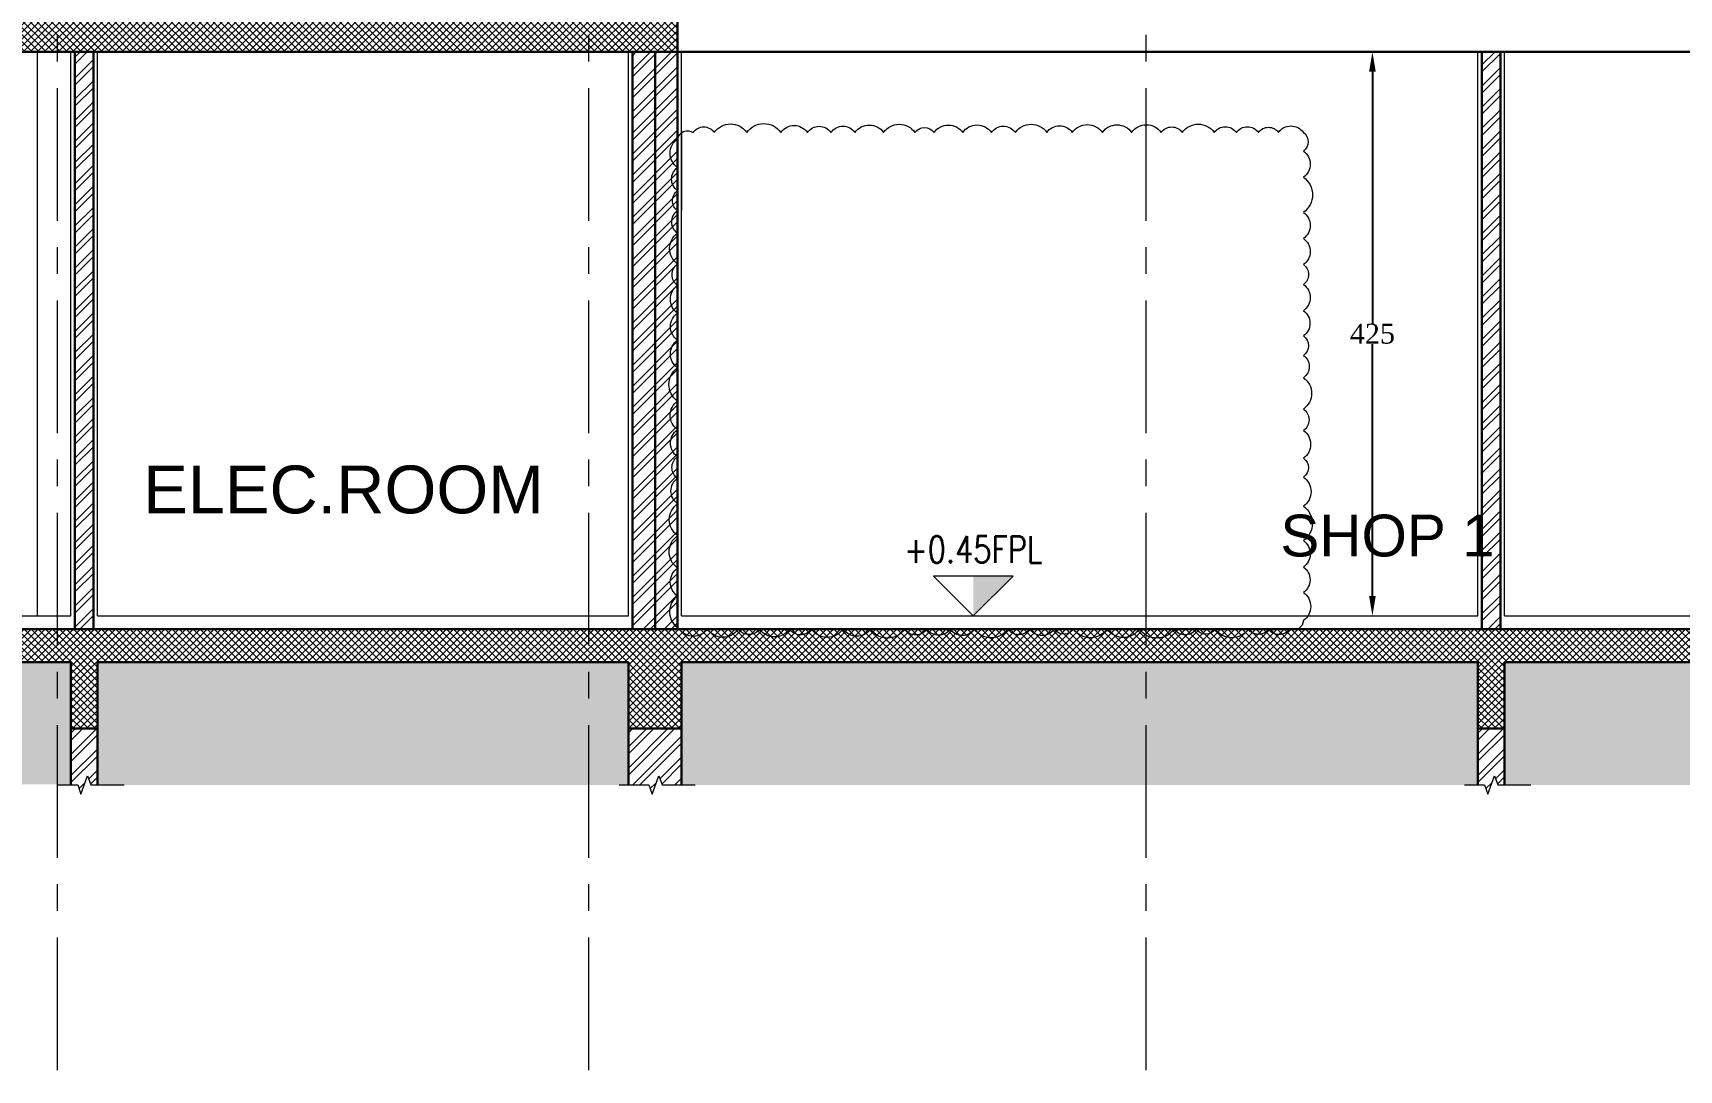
# Model space of a CAD drawing. Header units: millimetres. Extents: x -9083 to 924194, y -232449 to 321637.
# Drawn here: x 6100 to 18501, y 15352 to 23167 of the extents above; entities that cross this region are included whole.
import ezdxf
from ezdxf.enums import TextEntityAlignment as Align

# ---------------------------------------------------------------- set-up
doc = ezdxf.new("R2010")
doc.units = ezdxf.units.MM
doc.header["$LTSCALE"] = 400
doc.header["$MEASUREMENT"] = 0
doc.header["$PDMODE"] = 3
doc.linetypes.add('CENTER', pattern=[2, 1.25, -0.25, 0.25, -0.25])
doc.linetypes.add('CENTERX2', pattern=[4, 2.5, -0.5, 0.5, -0.5])
doc.layers.get('0').update_dxf_attribs({"lineweight": 0, "true_color": 0xff1414})
doc.layers.get('Defpoints').update_dxf_attribs({"color": 8, "lineweight": 5})
for name, color, linetype, lineweight in [('A-ANNO-DIMS', 134, 'Continuous', 9), ('ELEVATION WINDOW', 5, 'Continuous', 5), ('FINISH', 3, 'Continuous', 9), ('HATCH', 15, 'Continuous', 0), ('LEVELS', 251, 'Continuous', 5), ('REVC', 210, 'Continuous', 0), ('ROOMS DIMENSION', 3, 'Continuous', 5), ('WALL ELEVATION', 3, 'Continuous', 9), ('WALL PROPOSED', 255, 'Continuous', 30)]:
    doc.layers.add(name, color=color, linetype=linetype, lineweight=lineweight)
doc.layers.add('AXIES', color=7, linetype='CENTER', lineweight=0, true_color=0x949596)
doc.styles.add('Arial_1', font='arial.ttf', dxfattribs={"height": 300})
doc.styles.add('ROMAN', font='times.ttf')
doc.styles.add('ROMANS-TITLE', font='ROMANS.shx', dxfattribs={"width": 0.8})
doc.dimstyles.new('ELEV DIM', dxfattribs={"dimtxt": 150, "dimasz": 150, "dimexe": 0.06, "dimexo": 0.06, "dimgap": 0.03, "dimtad": 1, "dimtih": 1, "dimtoh": 1, "dimdec": 0, "dimlfac": 0.1, "dimzin": 13, "dimdsep": 46, "dimtxsty": 'ROMAN', "dimcen": 0.09, "dimdle": 0.06, "dimse1": 1, "dimse2": 1, "dimclrd": 256, "dimclre": 256, "dimclrt": 3, "dimadec": 0, "dimazin": 0, "dimtfac": 1, "dimtdec": 0, "dimtix": 1, "dimtmove": 2, "dimatfit": 3, "dimfxl": 0.06, "dimtolj": 1, "dimtzin": 0, "dimarcsym": 0})

# ---------------------------------------------------------------- blocks, each defined once
blk = doc.blocks.new('LVL-200')
at = {"color": 5, "ltscale": 800}
blk.add_line((-153071, 178428), (-152471, 178428), dxfattribs=at)
blk.add_lwpolyline([(-153371, 179028), (-152771, 178428), (-152171, 179028), (-153371, 179028)])
blk.add_solid([(-152771, 179028), (-152171, 179028), (-152771, 178428)])
at = {"ltscale": 800, "style": 'ROMANS-TITLE', "width": 0.8}
blk.add_attdef('FLOOR-LEVEL', text='', height=400, dxfattribs=at).set_placement((-152771, 179428), align=Align.MIDDLE)
blk = doc.blocks.new('*D846')
at = {"layer": 'Defpoints', "color": 0, "transparency": 16777216}
for p in [(16470, 23025), (16191, 18775), (16470, 18775)]:
    blk.add_point(p, dxfattribs=at)
at = {"layer": 'ROOMS DIMENSION', "lineweight": -2, "transparency": 16777216}
for p, q in [((16191, 22875), (16191, 20976)), ((16191, 18925), (16191, 20823))]:
    blk.add_line(p, q, dxfattribs=at)
at = {"layer": 'ROOMS DIMENSION', "transparency": 16777216}
for points in [[(16166, 22875), (16216, 22875), (16191, 23025)], [(16166, 18925), (16216, 18925), (16191, 18775)]]:
    blk.add_solid(points, dxfattribs=at)
at = {"layer": 'ROOMS DIMENSION', "color": 3, "transparency": 16777216, "insert": (16191, 20900), "char_height": 150, "attachment_point": 5, "style": 'ROMAN'}
blk.add_mtext('\\A1;425', dxfattribs=at)
blk = doc.blocks.new('rffghffr')
at = {"layer": 'AXIES', "linetype": 'CENTERX2'}
for p, q in [((6081680.8, 695783), (6081680.8, 714330.6)), ((6085684.3, 695783), (6085684.3, 714330.6)), ((6089882.5, 695783), (6089882.5, 714330.6))]:
    blk.add_line(p, q, dxfattribs=at)

msp = doc.modelspace()

# ---------------------------------------------------------------- hatches: boundary and pattern name
at = {"layer": 'HATCH'}
h = msp.add_hatch(dxfattribs=at)
h.set_pattern_fill('ANSI37', color=256, scale=300)
h.set_pattern_definition([(45, (279.48, -1283.142), (-26.516504, 26.516504), []), (135, (279.48, -1283.142), (-26.516504, -26.516504), [])])
h.paths.add_polyline_path([(50286.34392, 23424.37395), (50287.3371, 23424.37395), (50287.3371, 26674.37249), (50286.34507, 26674.37249)])
h.paths.add_polyline_path([(2216.33606, 23024.72366), (10956.33606, 23024.65629), (10956.33827, 23324.65909), (2216.33518, 23324.72333)])
h = msp.add_hatch(dxfattribs=at)
h.set_pattern_fill('ANSI32', color=256, scale=300)
h.set_pattern_definition([(45, (279.48, -493.15), (-79.54951, 79.54951), []), (45, (332.51, -493.15), (-79.54951, 79.54951), [])])
h.paths.add_polyline_path([(44156.34547, 23024.5683), (44016.34547, 23024.56954), (44016.34547, 18674.41283), (44156.34547, 18674.41159)])
h.paths.add_polyline_path([(38216.33606, 18674.45507), (38356.33606, 18674.45404), (38356.33606, 23024.71886), (38216.33606, 23024.71987)])
h.paths.add_polyline_path([(32916.33606, 18674.49376), (33056.33606, 18674.49274), (33056.33606, 23024.71886), (32916.33606, 23024.71987)])
h.paths.add_polyline_path([(22456.33606, 23024.71886), (22316.33606, 23024.71987), (22316.33606, 18674.57115), (22456.33606, 18674.57013)])
h.paths.add_polyline_path([(17016.33606, 18674.60984), (17156.33606, 18674.60882), (17156.33606, 23024.71886), (17016.33606, 23024.71987)])
h.paths.add_polyline_path([(10786.33606, 18674.65533), (10956.33606, 18674.65409), (10956.33606, 23024.71875), (10786.33606, 23024.71997)])
h.paths.add_polyline_path([(10786.33606, 23024.71875), (10616.33606, 23024.71997), (10616.33606, 18674.65657), (10786.33606, 18674.65533)])
h.paths.add_polyline_path([(6416.27911, 18674.68723), (6556.27911, 18674.68621), (6556.27911, 23024.71886), (6416.27911, 23024.71987)])
h.paths.add_polyline_path([(27616.335, 18674.53245), (27756.335, 18674.53143), (27756.33606, 23024.71886), (27616.33606, 23024.71987)])
h = msp.add_hatch(dxfattribs=at)
h.set_pattern_fill('ANSI37', color=256, scale=300)
h.set_pattern_definition([(45, (279.48, -443.147), (-26.516504, 26.516504), []), (135, (279.48, -443.147), (-26.516504, -26.516504), [])])
h.paths.add_polyline_path([(2216.33606, 18524.71573), (33.31556, 18524.7148), (-63.62449, 18444.66072), (292.12023, 18496.54471), (57.95721, 18389.88695), (57.95721, 18324.71665), (2186.34492, 18324.71665), (2186.34492, 17924.71833), (2386.34492, 17924.71833), (2386.34492, 18424.71687), (6386.28797, 18424.68987), (6386.28797, 17924.71833), (6586.28797, 17924.71833), (6586.28797, 18424.68841), (10586.34492, 18424.66064), (10586.34492, 17924.71833), (10986.34492, 17924.71833), (10986.34492, 18424.65918), (16986.34492, 18424.62999), (16986.34492, 17924.68815), (17186.34492, 17924.68815), (17186.34492, 18424.62853), (18486.34392, 18424.59933), (22286.34492, 18424.56867), (22286.34492, 17924.62776), (22486.34492, 17924.62776), (22486.34492, 18424.56721), (27586.34492, 18424.538), (27586.34492, 17924.71833), (27786.34492, 17924.71833), (27786.34492, 18424.53654), (32886.34492, 18424.50734), (32886.34492, 17924.56737), (33086.34492, 17924.56737), (33086.34492, 18424.50588), (38186.34492, 18424.47668), (38186.34492, 17924.53718), (38386.34492, 17924.53718), (38386.34492, 18424.47522), (43986.34492, 18424.41535), (43986.34492, 17924.47679), (44186.34492, 17924.47679), (44186.34492, 18424.41389), (47886.34392, 18424.38469), (48086.34392, 18424.38323), (50086.34492, 18424.36862), (50086.34492, 17924.36862), (50286.34492, 17924.36862), (50286.34492, 18324.71665), (52362.48468, 18324.71665), (52362.48468, 18389.88695), (52596.6477, 18496.54471), (52240.90297, 18444.66072), (52337.8753, 18524.74145), (50255.83445, 18524.72906), (50256.83622, 18674.71688), (2356.33606, 18674.71687), (2216.33606, 18674.71789)])
h = msp.add_hatch(dxfattribs=at)
h.set_pattern_fill('EARTH', color=256, scale=750, angle=45)
h.set_pattern_definition([(45, (279.48, -443.15), (0, 265.16504), [187.5, -187.5]), (45, (229.76, -393.43), (0, 265.16504), [187.5, -187.5]), (45, (180.04, -343.71), (0, 265.16504), [187.5, -187.5]), (135, (180.04, -310.56), (-265.16504, 3e-14), [187.5, -187.5]), (135, (229.76, -260.85), (-265.16504, 3e-14), [187.5, -187.5]), (135, (279.48, -211.13), (-265.16504, 3e-14), [187.5, -187.5])])
h.paths.add_polyline_path([(18686.34392, 18424.59933), (17186.34492, 18424.6087), (17186.34492, 17500.31118), (18686.34392, 17500.30305)])
h.paths.add_polyline_path([(16986.34492, 18424.60963), (10986.34492, 18424.65663), (10986.34492, 17500.35865), (16986.34492, 17500.31294)])
h.paths.add_polyline_path([(10586.34492, 18424.65679), (6586.28797, 18424.6727), (6586.28797, 17500.37471), (10586.34492, 17500.3588)])
h.paths.add_polyline_path([(6386.28797, 18421.18799), (2386.34492, 18424.7176), (2386.34492, 17507.94319), (2596.0815, 17507.94246), (6386.28797, 17503.86233)])
h.paths.add_polyline_path([(2186.34492, 18324.71665), (57.95721, 18324.71665), (57.95721, 17604.11136), (57.95721, 17507.94246), (2186.34492, 17507.94246)])
h.paths.add_polyline_path([(22286.34492, 18424.56967), (18686.34392, 18424.59787), (18686.34392, 17500.30082), (22286.34492, 17500.27378)])
h.paths.add_polyline_path([(32886.34492, 18424.50734), (27786.34492, 18424.53144), (27786.34492, 17500.35609), (32886.34492, 17500.31274)])
h.paths.add_polyline_path([(38186.34492, 18424.45389), (33086.34492, 18424.49413), (33086.34492, 17500.19848), (38186.34492, 17500.15891)])
h.paths.add_polyline_path([(43986.34492, 18424.41535), (38386.34492, 18424.44455), (38386.34492, 17500.14984), (39883.93991, 17500.14984), (43986.34492, 17500.12032)])
h.paths.add_polyline_path([(50086.34492, 18424.36756), (44186.34492, 18424.41576), (44186.34492, 17500.12152), (44083.93991, 17500.11965), (50086.34492, 17500.07147)])
h.paths.add_polyline_path([(52362.48361, 18324.71665), (50286.34445, 18324.71665), (50286.34539, 17507.59275), (52362.48468, 17507.59275), (52362.48468, 17604.11136)])
h = msp.add_hatch(dxfattribs=at)
h.set_pattern_fill('ANSI32', color=256, scale=300)
h.set_pattern_definition([(45, (-6197079.37, -624269.66), (-79.5495129, 79.5495129), []), (45, (-6197026.33, -624269.66), (-79.5495129, 79.5495129), [])])
h.paths.add_polyline_path([(6386.28797, 17924.71833), (6586.28797, 17924.71833), (6586.28797, 17500.35979), (6536.77739, 17500.36119), (6511.77739, 17569.04813), (6461.77739, 17431.67426), (6436.77749, 17500.3609), (6386.28797, 17500.36125)])
h = msp.add_hatch(dxfattribs=at)
h.set_pattern_fill('ANSI32', color=256, scale=300)
h.set_pattern_definition([(45, (-6192776.66, -624269.66), (-79.5495129, 79.5495129), []), (45, (-6192723.62, -624269.66), (-79.5495129, 79.5495129), [])])
h.paths.add_polyline_path([(10586.34492, 17924.71833), (10986.34492, 17924.71833), (10986.34492, 17500.35979), (10839.48673, 17500.36119), (10814.48673, 17569.04813), (10764.48673, 17431.67426), (10739.48683, 17500.3609), (10586.34492, 17500.36125)])
h = msp.add_hatch(dxfattribs=at)
h.set_pattern_fill('ANSI32', color=256, scale=300)
h.set_pattern_definition([(45, (-6186480.85, -624269.71), (-79.5495129, 79.5495129), []), (45, (-6186427.81, -624269.71), (-79.5495129, 79.5495129), [])])
h.paths.add_polyline_path([(16986.34492, 17924.66819), (17186.34492, 17924.66819), (17186.34492, 17500.30964), (17135.29602, 17500.31105), (17110.29602, 17568.99799), (17060.29602, 17431.62412), (17035.29613, 17500.31076), (16986.34492, 17500.3111)])

# ---------------------------------------------------------------- linework, layer by layer
at = {"layer": 'ELEVATION WINDOW'}
msp.add_line((10986.4118, 22429.55956), (10986.4118, 21829.25571), dxfattribs=at)
at = {"layer": 'FINISH'}
for p, q in [((6386.27911, 18774.68745), (6386.27911, 23024.69299)), ((6586.27911, 18774.68599), (6586.27911, 23024.69153)), ((10586.33606, 18774.65679), (10586.33606, 23024.66233)), ((10986.33606, 18774.65387), (10986.33606, 23024.65941)), ((16986.33606, 18774.61006), (16986.33606, 23024.6156)), ((17186.33606, 18774.6086), (17186.33606, 23024.61414)), ((2386.33606, 18774.71665), (6386.27911, 18774.68745)), ((6586.27911, 18774.68599), (10586.33606, 18774.65679)), ((10986.33606, 18774.65387), (16986.33606, 18774.61006)), ((17186.33606, 18774.6086), (22286.33606, 18774.57137))]:
    msp.add_line(p, q, dxfattribs=at)
at = {"layer": 'LEVELS', "ltscale": 800}
for points in [[(6286.77739, 17500.36119), (6436.77739, 17500.36119), (6461.77739, 17431.67426), (6511.77739, 17569.04813), (6536.77739, 17500.36119), (6786.77739, 17500.36119)], [(10515.14611, 17500.36119), (10739.48673, 17500.36119), (10764.48673, 17431.67426), (10814.48673, 17569.04813), (10839.48673, 17500.36119), (11089.48673, 17500.36119)], [(16885.29602, 17500.31105), (17035.29602, 17500.31105), (17060.29602, 17431.62412), (17110.29602, 17568.99799), (17135.29602, 17500.31105), (17385.29602, 17500.31105)]]:
    msp.add_lwpolyline(points, dxfattribs=at)
at = {"layer": 'REVC'}
msp.add_lwpolyline([(15671.24225, 22417.39496, -0.52056705), (15671.24225, 22276.89182, -0.52056705), (15671.24225, 22079.1156, -0.52056705), (15671.24225, 21815.14677, -0.52056705), (15671.24225, 21617.74898, -0.52056705), (15671.24225, 21421.39289, -0.52056705), (15671.24225, 21272.07193, -0.52056705), (15671.24225, 21073.94983, -0.52056705), (15671.24225, 20883.67303, -0.52056705), (15671.24225, 20737.13129, -0.52056705), (15671.24225, 20569.38935, -0.52056705), (15671.24225, 20333.24119, -0.52056705), (15671.24225, 20171.03328, -0.52056705), (15671.24225, 19962.65697, -0.52056705), (15671.24225, 19820.32271, -0.52056705), (15671.24225, 19600.4633, -0.52056705), (15671.24225, 19341.78434, -0.52056705), (15671.24225, 19142.41709, -0.52056705), (15671.24225, 18950.43532, -0.52056705), (15671.24225, 18738.75894, -0.52056705), (15566.84831, 18674.65409, -0.52056705), (15408.77057, 18674.65409, -0.52056705), (15256.17395, 18674.65409, -0.52056705), (15007.19988, 18674.65409, -0.52056705), (14862.99382, 18674.65409, -0.52056705), (14696.69236, 18674.65409, -0.52056705), (14436.01139, 18674.65409, -0.52056705), (14192.57948, 18674.65409, -0.52056705), (13938.60852, 18674.65409, -0.52056705), (13795.30173, 18674.65409, -0.52056705), (13608.19886, 18674.65409, -0.52056705), (13445.2585, 18674.65409, -0.52056705), (13192.77277, 18674.65409, -0.52056705), (13009.64543, 18674.65409, -0.52056705), (12834.28608, 18674.65409, -0.52056705), (12667.3539, 18674.65409, -0.52056705), (12408.9313, 18674.65409, -0.52056705), (12203.33014, 18674.65409, -0.52056705), (11964.93175, 18674.65409, -0.52056705), (11799.05755, 18674.65409, -0.52056705), (11573.21244, 18674.65409, -0.52056705), (11414.46736, 18674.65409, -0.52056705), (11179.62946, 18674.65409, -0.52056705), (10970.43525, 18674.65409, -0.52056705), (10956.33606, 18924.40165, -0.52056705), (10956.33606, 19134.30389, -0.52056705), (10956.33606, 19379.83954, -0.52056705), (10956.33606, 19618.89306, -0.52056705), (10956.33606, 19810.70393, -0.52056705), (10956.33606, 19973.91285, -0.52056705), (10956.33606, 20178.38686, -0.52056705), (10956.33606, 20392.60645, -0.52056705), (10956.33606, 20643.83482, -0.52056705), (10956.33606, 20851.38103, -0.52056705), (10956.33606, 21056.3881, -0.52056705), (10956.33606, 21264.49585, -0.52056705), (10956.33606, 21425.9998, -0.52056705), (10956.33606, 21658.4125, -0.52056705), (10956.33606, 21827.2002, -0.52056705), (10956.33606, 21979.09692, -0.52056705), (10956.33606, 22153.04836, -0.52056705), (10956.33606, 22369.02582, -0.52056705), (11072.97846, 22417.39496, -0.52056705), (11233.18436, 22417.39496, -0.52056705), (11477.95908, 22417.39496, -0.52056705), (11734.05007, 22417.39496, -0.52056705), (11934.77641, 22417.39496, -0.52056705), (12111.58844, 22417.39496, -0.52056705), (12292.84397, 22417.39496, -0.52056705), (12507.93029, 22417.39496, -0.52056705), (12744.3348, 22417.39496, -0.52056705), (12888.91929, 22417.39496, -0.52056705), (13104.19279, 22417.39496, -0.52056705), (13320.07259, 22417.39496, -0.52056705), (13501.0148, 22417.39496, -0.52056705), (13738.15582, 22417.39496, -0.52056705), (13929.8202, 22417.39496, -0.52056705), (14156.71921, 22417.39496, -0.52056705), (14376.98961, 22417.39496, -0.52056705), (14600.04329, 22417.39496, -0.52056705), (14758.96334, 22417.39496, -0.52056705), (14998.92835, 22417.39496, -0.52056705), (15165.97039, 22417.39496, -0.52056705), (15332.76422, 22417.39496, -0.52056705), (15482.52058, 22417.39496, -0.52056705)], format="xyb", close=True, dxfattribs=at)
at = {"layer": 'WALL ELEVATION'}
msp.add_line((6134.61268, 18774.68929), (6134.61268, 23024.71936), dxfattribs=at)
at = {"layer": 'WALL PROPOSED'}
for p, q in [((10956.33606, 23024.65629), (10956.33827, 23324.65909)), ((2216.33326, 23024.71936), (50256.33606, 23024.71936)), ((6416.27911, 18674.68723), (6416.27911, 23024.69299)), ((6556.27911, 18674.68621), (6556.27911, 23024.69153)), ((10616.33606, 18674.65657), (10616.33606, 23024.66233)), ((10786.33606, 18674.65533), (10786.33606, 23024.66087)), ((10956.33606, 18674.65409), (10956.33606, 23024.65941)), ((17016.33606, 18674.60984), (17016.33606, 23024.6156)), ((17156.33606, 18674.60882), (17156.33606, 23024.61414)), ((2216.33606, 18674.71789), (50256.33534, 18674.36716)), ((2386.34492, 18424.71687), (6386.28797, 18424.68767)), ((6386.28797, 18424.68767), (6386.28797, 17500.36265)), ((6586.28797, 18424.68621), (10586.34492, 18424.65701)), ((6586.28797, 18424.68621), (6586.28797, 17500.36119)), ((10586.34492, 18424.65701), (10586.34492, 17500.3588)), ((10986.34492, 18424.65409), (16986.34492, 18424.61028)), ((10986.34492, 18424.65409), (10986.34492, 17500.36119)), ((16986.34492, 18424.61028), (16986.34492, 17500.31251)), ((17186.34492, 18424.60882), (22286.34492, 18424.57159)), ((17186.34492, 18424.60882), (17186.34492, 17500.31105)), ((6386.28797, 17924.71833), (6586.28797, 17924.71833)), ((10586.34492, 17924.71833), (10986.34492, 17924.71833)), ((16986.34492, 17924.66819), (17186.34492, 17924.66819))]:
    msp.add_line(p, q, dxfattribs=at)

# ---------------------------------------------------------------- block references
at = {"layer": 'AXIES'}
msp.add_blockref('rffghffr', (-6075396.1806, -680431.17116), dxfattribs=at)
at = {"layer": 'LEVELS', "ltscale": 800}
ref = msp.add_blockref('LVL-200', (89569.29405, -70439.44975), dxfattribs=dict(at, xscale=0.5, yscale=0.5, zscale=0.5))
ref.add_attrib('FLOOR-LEVEL', '+0.45FPL', dxfattribs={"layer": '0', "color": 1, "ltscale": 800, "height": 200, "style": 'ROMANS-TITLE', "width": 0.8}).set_placement((13183.63954, 19274.64461), align=Align.MIDDLE)

# ---------------------------------------------------------------- texts
at = {"layer": 'A-ANNO-DIMS', "attachment_point": 2, "line_spacing_factor": 0.938532, "style": 'Arial_1'}
for s, insert, char_height, width in [('ELEC.ROOM', (8440.23516, 19907.18993), 360, 5423.3889572), ('SHOP 1', (16304.48016, 19537.39177), 315, 3347.9707256)]:
    msp.add_mtext(s, dxfattribs=dict(at, insert=insert, char_height=char_height, width=width))

# ---------------------------------------------------------------- dimensions: what is measured, and where the dimension line sits
at = {"layer": 'ROOMS DIMENSION'}
dim = msp.add_aligned_dim(p1=(16470.194, 23024.69883), p2=(16470.1583, 18774.61383), distance=-279.49287, dimstyle='ELEV DIM', override={"dimtad": 0}, dxfattribs=at)
dim.commit()
dim.dimension.update_dxf_attribs({"geometry": '*D846', "text_midpoint": (16190.68328, 20899.65868)})

doc.saveas('drawing.dxf')
